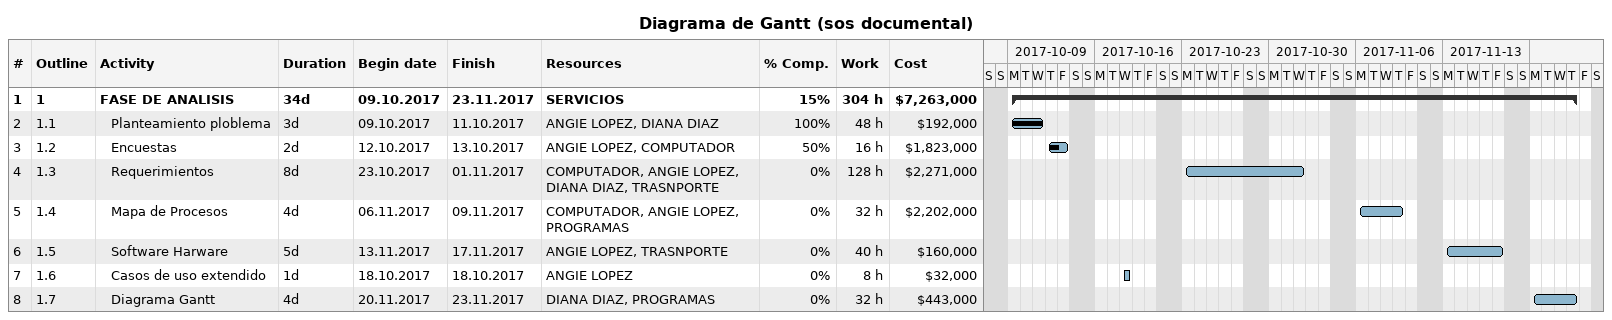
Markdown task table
Diagrama de Gantt (sos documental)

| ID | WBS | Task | Duration | Start | Finish | Resources | % complete | Work (h) | Cost ($) |
|---|---|---|---|---|---|---|---|---|---|
| 1 | 1 | **FASE DE ANALISIS** | 34d | 2017-10-09 | 2017-11-23 | SERVICIOS | 15 | 304 | 7263000 |
| 2 | 1.1 | Planteamiento ploblema | 3d | 2017-10-09 | 2017-10-11 | ANGIE LOPEZ, DIANA DIAZ | 100 | 48 | 192000 |
| 3 | 1.2 | Encuestas | 2d | 2017-10-12 | 2017-10-13 | ANGIE LOPEZ, COMPUTADOR | 50 | 16 | 1823000 |
| 4 | 1.3 | Requerimientos | 8d | 2017-10-23 | 2017-11-01 | COMPUTADOR, ANGIE LOPEZ, DIANA DIAZ, TRASNPORTE | 0 | 128 | 2271000 |
| 5 | 1.4 | Mapa de Procesos | 4d | 2017-11-06 | 2017-11-09 | COMPUTADOR, ANGIE LOPEZ, PROGRAMAS | 0 | 32 | 2202000 |
| 6 | 1.5 | Software Harware | 5d | 2017-11-13 | 2017-11-17 | ANGIE LOPEZ, TRASNPORTE | 0 | 40 | 160000 |
| 7 | 1.6 | Casos de uso extendido | 1d | 2017-10-18 | 2017-10-18 | ANGIE LOPEZ | 0 | 8 | 32000 |
| 8 | 1.7 | Diagrama Gantt | 4d | 2017-11-20 | 2017-11-23 | DIANA DIAZ, PROGRAMAS | 0 | 32 | 443000 |
